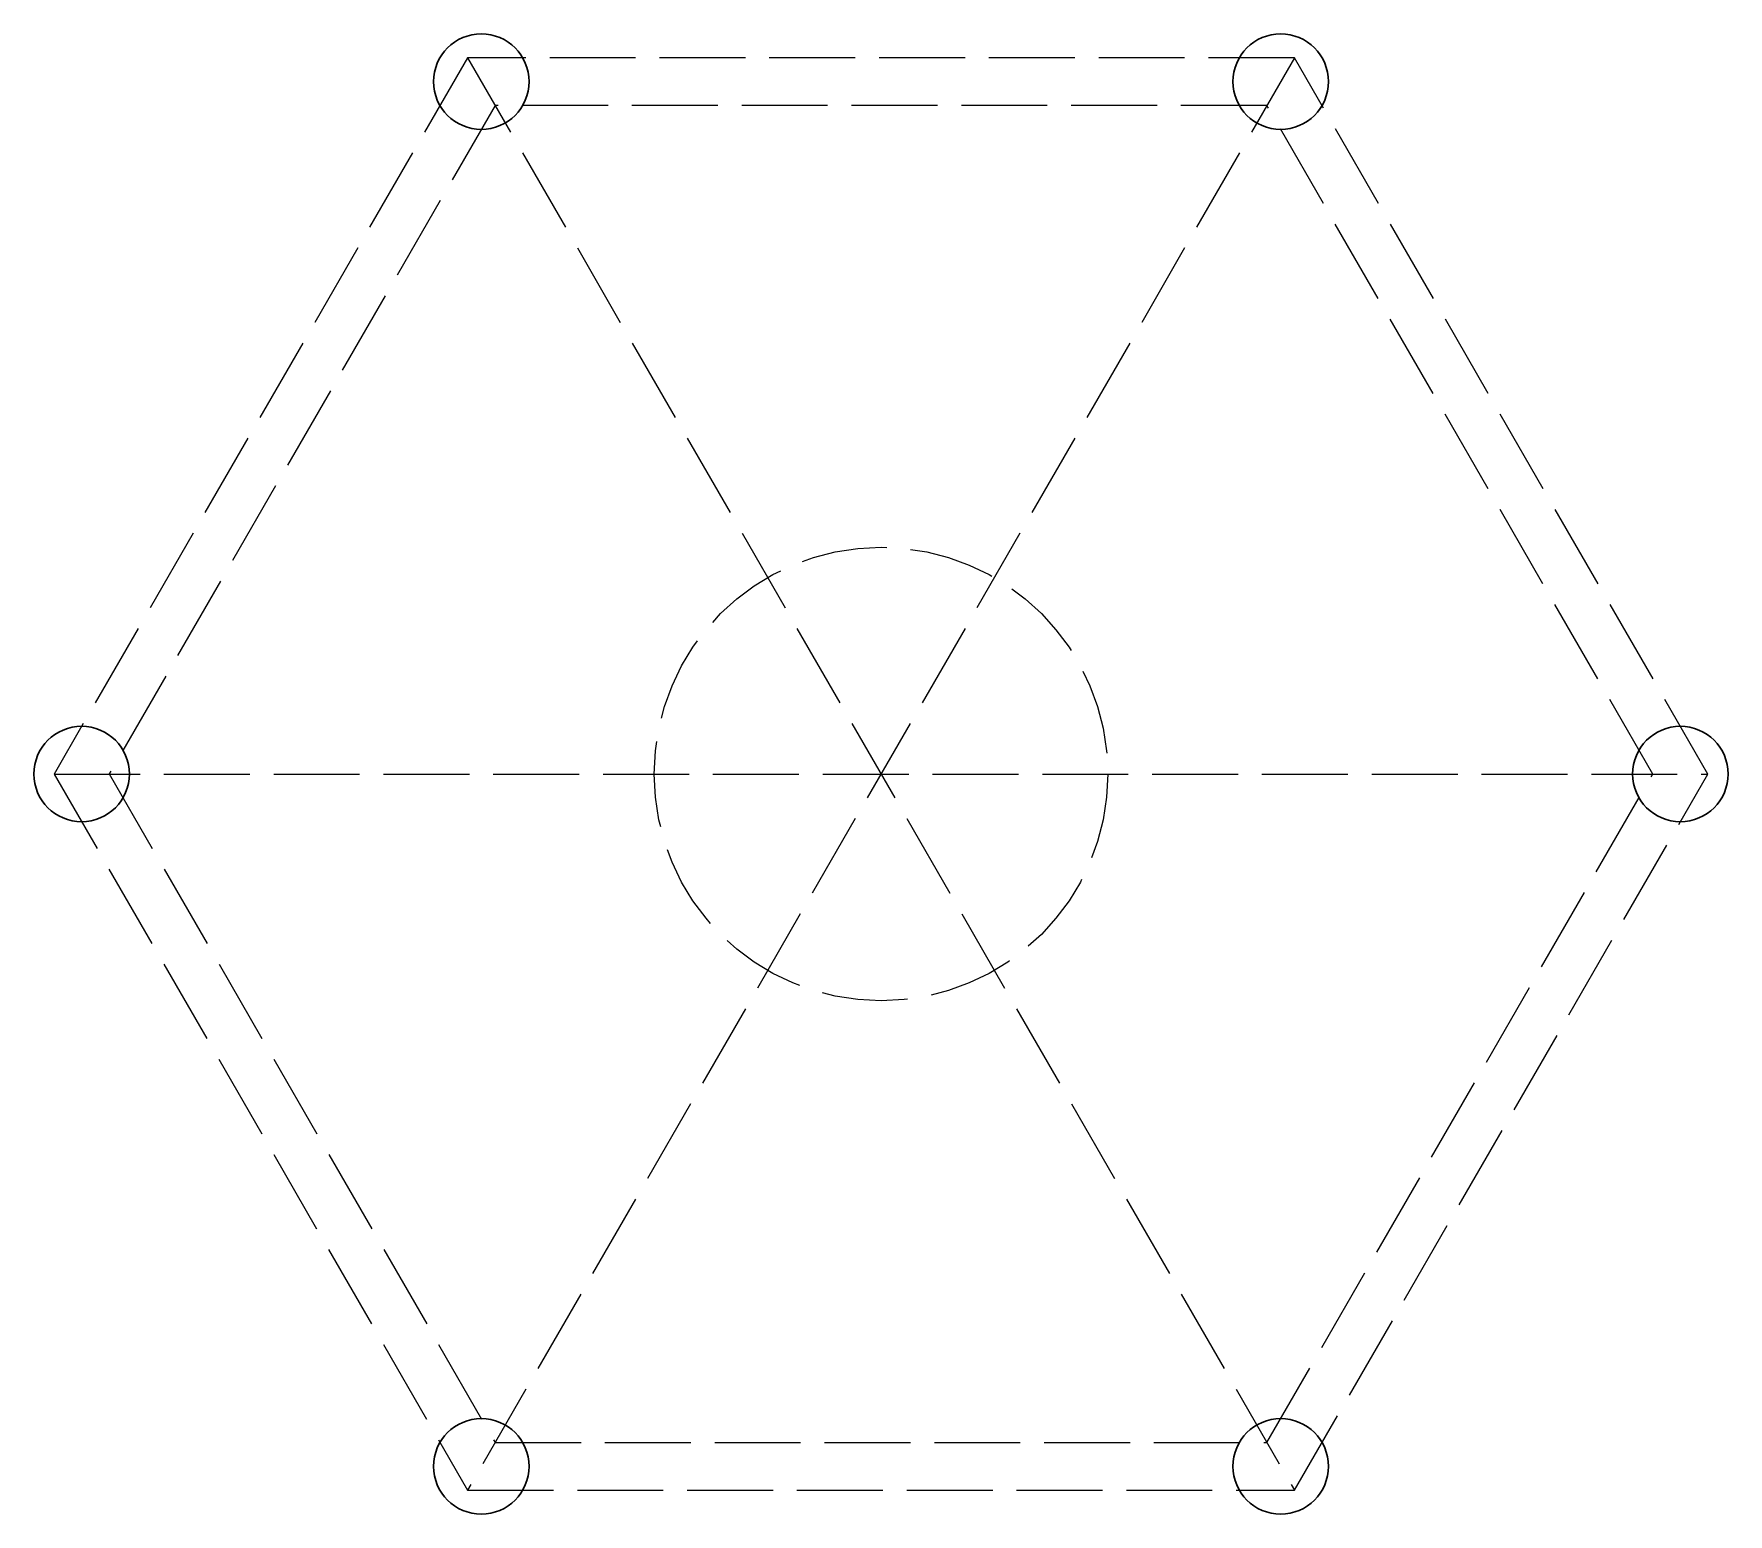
# Model space of a CAD drawing. Header units: metres. Extents: x -109 to 591, y -5 to 592.
# Drawn here: x 534.58 to 541.68, y -3.34 to 2.86 of the extents above; entities that cross this region are included whole.
import ezdxf

# ---------------------------------------------------------------- set-up
doc = ezdxf.new("R2010")
doc.units = ezdxf.units.M
doc.header["$LTSCALE"] = 0.03
doc.linetypes.add('ACAD_ISO02W100', pattern=[15, 12, -3])
doc.layers.add('Muro bajo', color=7, linetype='Continuous', lineweight=30)
doc.layers.add('Proyeccion', color=8, linetype='ACAD_ISO02W100')

msp = doc.modelspace()

# ---------------------------------------------------------------- linework, layer by layer
at = {"layer": 'Muro bajo'}
for centre in [(536.4574799815175, 2.65699721829103), (539.8061115428172, 2.65699721829103), (534.7831642008676, -0.2430027817089631), (541.4804273234671, -0.2430027817089631), (536.4574799815175, -3.143002781708956), (539.8061115428172, -3.143002781708956)]:
    msp.add_circle(centre, 0.200000000000216, dxfattribs=at)
at = {"layer": 'Proyeccion'}
for p, q in [((536.3997449545985, 2.756997218291033), (539.8638465697362, -3.243002781708968)), ((539.8638465697362, 2.756997218291033), (536.3997449545985, -3.243002781708968)), ((534.6676941470297, -0.2430027817089666), (541.595897377305, -0.2430027817089702))]:
    msp.add_line(p, q, dxfattribs=at)
for points in [[(536.3997449545985, 2.756997218291034), (534.6676941470297, -0.2430027817089662), (536.3997449545985, -3.243002781708966), (539.8638465697362, -3.243002781708968), (541.595897377305, -0.2430027817089705), (539.8638465697362, 2.756997218291031)], [(536.5152150084365, 2.556997218291027), (534.8986342547056, -0.2430027817089591), (536.5152150084365, -3.043002781708959), (539.7483765158983, -3.043002781708968), (541.3649572696291, -0.243002781709039), (539.7483765158983, 2.556997218291023)]]:
    msp.add_lwpolyline(points, close=True, dxfattribs=at)
msp.add_circle((538.1317957621674, -0.2430027817089684), 0.95, dxfattribs=at)

doc.saveas('drawing.dxf')
